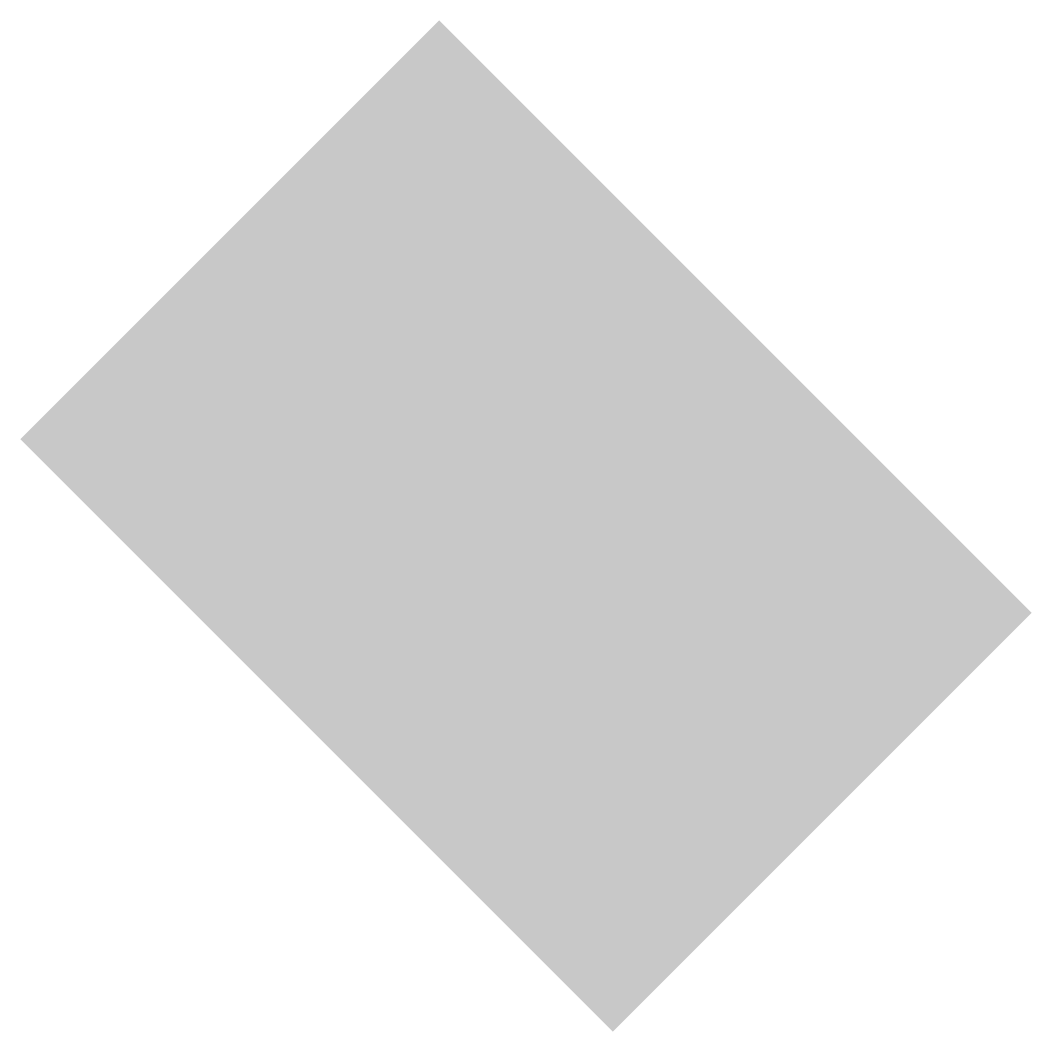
# Model space of a CAD drawing. Extents: x -3.5 to 8.5, y -3.5 to 8.5.
import ezdxf

# ---------------------------------------------------------------- set-up
doc = ezdxf.new("R2010")
doc.units = 0

msp = doc.modelspace()

# ---------------------------------------------------------------- linework, layer by layer
at = {"layer": '', "color": 0}
msp.add_trace([(-3.536, 3.536), (3.536, -3.536), (1.464, 8.536), (8.536, 1.464)], dxfattribs=at)

doc.saveas('drawing.dxf')
